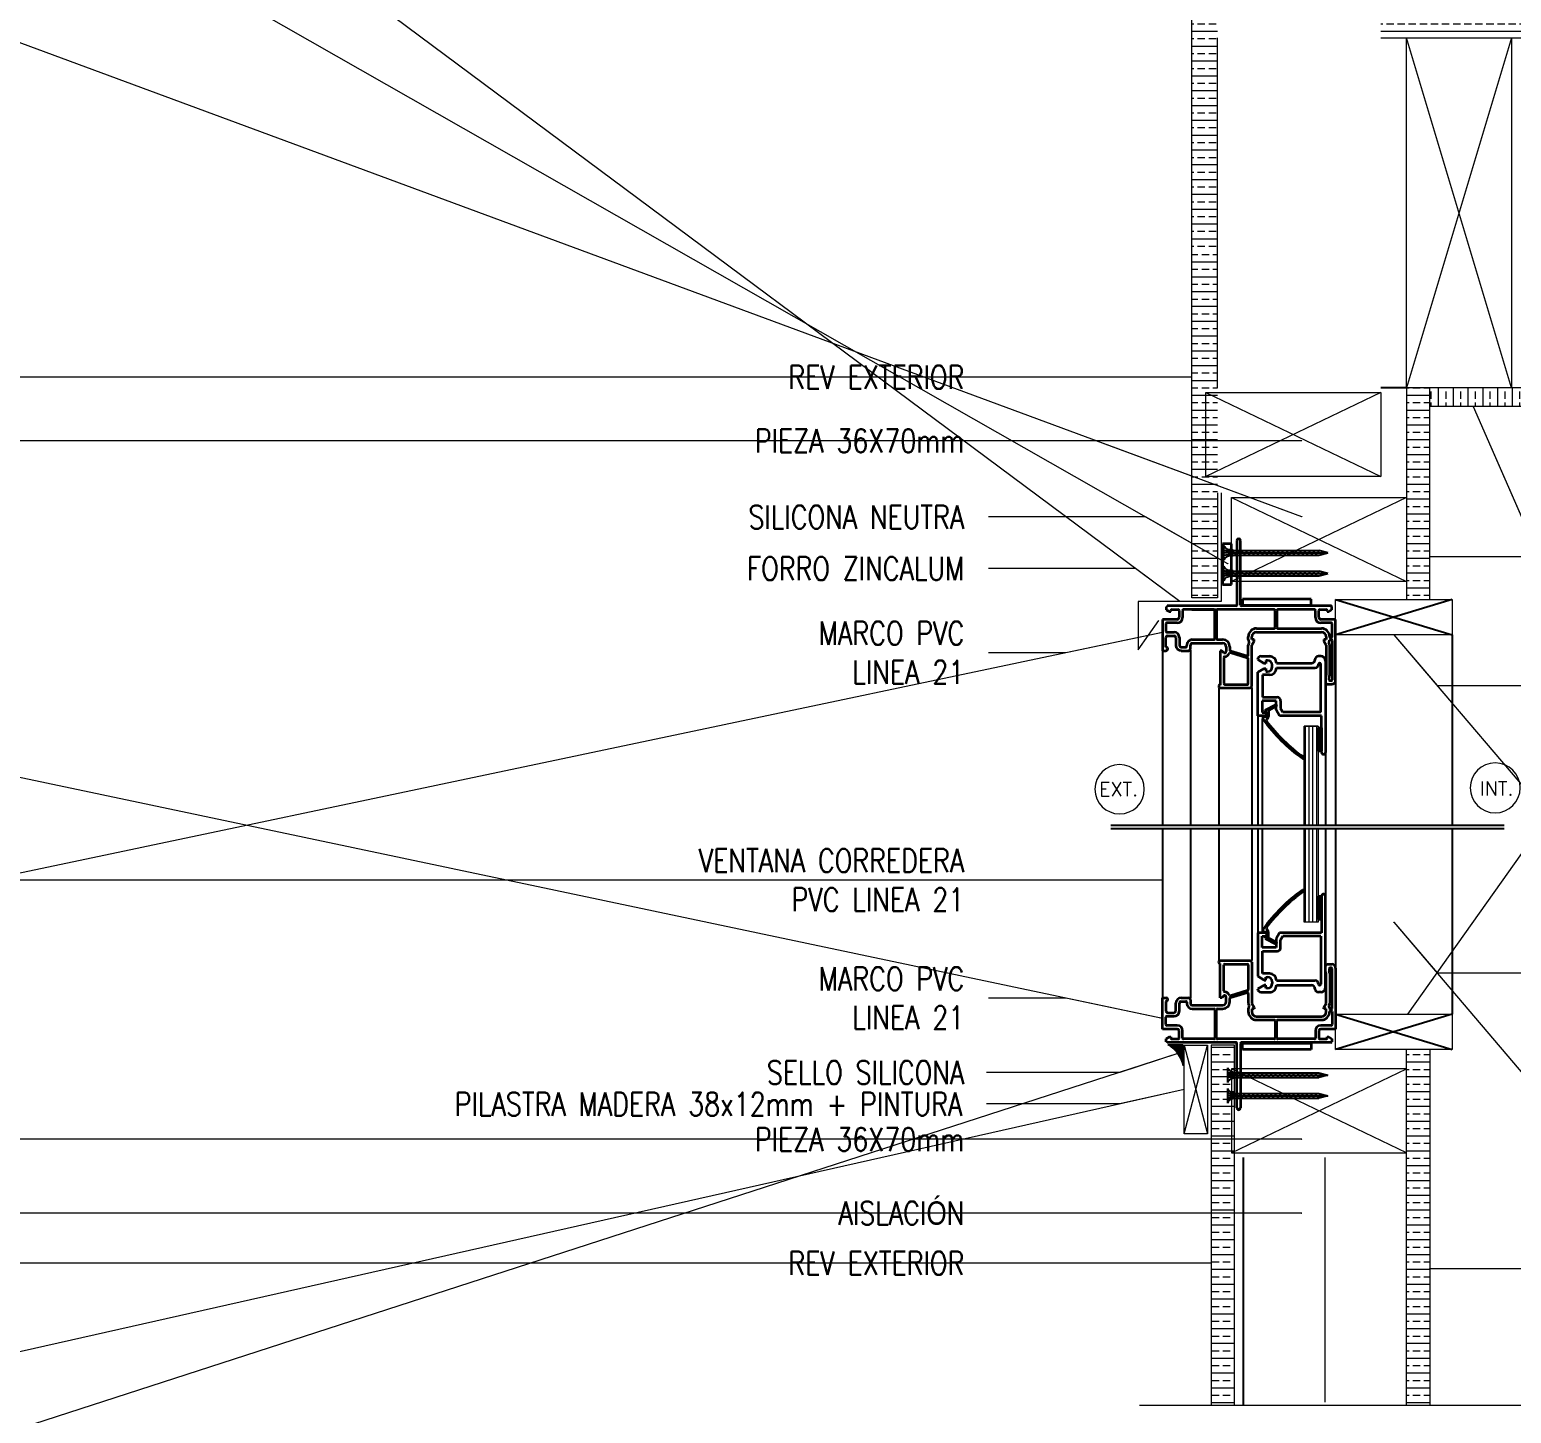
# Model space of a CAD drawing. Header units: metres. Extents: x -2 to 690, y -116 to 73.
# Drawn here: x 181.328 to 181.963, y 32.975 to 33.568 of the extents above; entities that cross this region are included whole.
import ezdxf

# ---------------------------------------------------------------- set-up
doc = ezdxf.new("R2010")
doc.units = ezdxf.units.M
doc.header["$LTSCALE"] = 5
doc.header["$MEASUREMENT"] = 0
doc.layers.get('0').update_dxf_attribs({"color": 30})
doc.layers.get('DEFPOINTS').update_dxf_attribs({"color": 210})
doc.layers.add('_AUX', color=210, linetype='Continuous', lineweight=18, plot=False)
for name, color, linetype, lineweight in [('A-ANNO-SYMB', 3, 'Continuous', 18), ('A-ANNO-TEXT', 3, 'Continuous', 18), ('A-DETL-PATT', 8, 'Continuous', 18), ('A-ELEV-MBE1', 7, 'Continuous', 35), ('A-ELEV-MBE2', 4, 'Continuous', 25), ('A-FURN', 8, 'Continuous', 18), ('A-WALL-PATT', 8, 'Continuous', 18), ('A-WALL-STUD', 3, 'Continuous', 18)]:
    doc.layers.add(name, color=color, linetype=linetype, lineweight=lineweight)
doc.styles.add('E-ROMANS', font='romans.shx', dxfattribs={"width": 0.8})
doc.dimstyles.new('E-0100_TICK_12', dxfattribs={"dimscale": 0.001, "dimtxt": 120, "dimasz": 120, "dimexe": 60, "dimexo": 40, "dimgap": 60, "dimtad": 0, "dimzin": 0, "dimdsep": 46, "dimtxsty": 'E-ROMANS', "dimblk": 'OBLIQUE', "dimcen": 60, "dimclrd": 256, "dimclre": 256, "dimclrt": 256, "dimadec": 0, "dimazin": 0, "dimtfac": 1, "dimtmove": 1, "dimatfit": 3, "dimldrblk": 'OPEN90', "dimfxl": 1, "dimtfill": 1, "dimtolj": 1, "dimtzin": 0, "dimlwd": -1, "dimarcsym": 0})
pattern_1 = [(0, (-389.07923, 9.630535), (0, 0.00635), []), (0, (-389.07923, 9.63371), (0, 0.00635), [0.003175, -0.0015875])]
pattern_2 = [(0, (31.142954, 3.480958), (0, 0.00635), []), (0, (31.142954, 3.484133), (0, 0.00635), [0.003175, -0.0015875])]

# ---------------------------------------------------------------- blocks, each defined once
blk = doc.blocks.new('_Oblique')
at = {"color": 0, "linetype": 'ByBlock', "lineweight": -2}
blk.add_line((-0.5, -0.5), (0.5, 0.5), dxfattribs=at)

msp = doc.modelspace()

# ---------------------------------------------------------------- hatches: boundary and pattern name
at = {"layer": 'A-DETL-PATT'}
h = msp.add_hatch(dxfattribs=at)
h.set_pattern_fill('BRASS', color=256, scale=0.001, style=0)
h.set_pattern_definition(pattern_2)
h.paths.add_polyline_path([(181.83701, 33.56448), (181.83701, 33.60948), (181.83701, 33.64626), (181.82601, 33.64626), (181.82601, 33.47442), (181.83701, 33.47442)])
h = msp.add_hatch(dxfattribs=at)
h.set_pattern_fill('BRASS', color=256, scale=0.001, style=0)
h.set_pattern_definition(pattern_2)
h.paths.add_polyline_path([(182.05407, 33.57948), (181.90701, 33.57948), (181.90701, 33.56448), (182.05407, 33.56448)])
h = msp.add_hatch(dxfattribs=at)
h.set_pattern_fill('BRASS', color=256, scale=0.001, style=0)
h.set_pattern_definition(pattern_1)
h.paths.add_polyline_path([(181.83701, 33.41448), (181.83701, 33.47442), (181.82601, 33.47442), (181.82601, 33.32448), (181.83701, 33.32448), (181.83701, 33.36948)])
h = msp.add_hatch(dxfattribs=at)
h.set_pattern_fill('BRASS', color=256, scale=0.001, style=0)
h.set_pattern_definition(pattern_1)
h.paths.add_polyline_path([(181.92801, 33.41448), (181.91801, 33.41448), (181.91801, 33.32368), (181.92801, 33.32368)])
h = msp.add_hatch(dxfattribs=at)
h.set_pattern_fill('BRASS', color=256, scale=0.001, angle=90, style=0)
h.set_pattern_definition([(90, (-389.07923, 9.630535), (-0.00635, 4e-19), []), (90, (-389.082405, 9.630535), (-0.00635, 4e-19), [0.003175, -0.0015875])])
h.paths.add_polyline_path([(182.05407, 33.41448), (181.99301, 33.41448), (181.99301, 33.41448), (181.94801, 33.41448), (181.94801, 33.41448), (181.92801, 33.41448), (181.92801, 33.40648), (182.05407, 33.40648)])
h = msp.add_hatch(dxfattribs=at)
h.set_pattern_fill('LINE', color=256, scale=0.0001, angle=45, style=0)
h.set_pattern_definition([(45, (31.14214395, 4.2319308), (-0.000224506403, 0.000224506403), [])])
edge = h.paths.add_edge_path()
edge.add_spline(control_points=[(181.82225, 33.12382), (181.82192, 33.12523), (181.82123, 33.1274), (181.81986, 33.12923), (181.81859, 33.13091), (181.81688, 33.13212), (181.81569, 33.13285)], knot_values=[0, 0, 0, 0, 1, 1, 1, 2, 2, 2, 2], weights=[1, 1, 1, 1, 1, 1, 1], degree=3, periodic=0)
edge.add_line((181.81569, 33.13285), (181.82225, 33.13285))
edge.add_line((181.82225, 33.13285), (181.82225, 33.12382))
h = msp.add_hatch(dxfattribs=at)
h.set_pattern_fill('BRASS', color=256, scale=0.001, style=0)
h.set_pattern_definition([(0, (-389.07496, 9.630535), (0, 0.00635), []), (0, (-389.07496, 9.63371), (0, 0.00635), [0.003175, -0.0015875])])
h.paths.add_polyline_path([(181.84428, 33.13269), (181.83428, 33.13269), (181.83428, 32.97836), (181.84428, 32.97836)])
h = msp.add_hatch(dxfattribs=at)
h.set_pattern_fill('BRASS', color=256, scale=0.001, style=0)
h.set_pattern_definition(pattern_1)
h.paths.add_polyline_path([(181.92801, 33.1309), (181.91801, 33.1309), (181.91801, 32.97836), (181.92801, 32.97836)])

# ---------------------------------------------------------------- linework, layer by layer
at = {"layer": '_AUX'}
msp.add_lwpolyline([(181.80353, 32.97836), (181.97473, 32.97836)], dxfattribs=at)
at = {"layer": 'A-ANNO-SYMB'}
for p, q in [((181.83701, 33.41448), (181.83701, 33.56448)), ((182.05407, 33.41448), (181.91801, 33.41448)), ((182.05407, 33.40648), (181.92801, 33.40648)), ((181.87414, 33.2694), (181.87414, 33.22689)), ((181.87414, 33.22689), (181.87414, 33.2694)), ((181.88016, 33.2694), (181.87414, 33.2694)), ((181.87414, 33.2694), (181.88016, 33.2694)), ((181.87476, 33.22689), (181.87476, 33.2694)), ((181.87635, 33.22689), (181.87635, 33.2694)), ((181.87778, 33.2694), (181.87912, 33.2694)), ((181.87794, 33.22689), (181.87794, 33.2694)), ((181.87953, 33.22689), (181.87953, 33.2694)), ((181.88016, 33.2694), (181.88016, 33.22689)), ((181.88016, 33.2694), (181.88016, 33.22689)), ((181.88016, 33.25871), (181.88016, 33.26874)), ((181.87414, 33.22536), (181.87414, 33.18538)), ((181.87414, 33.18538), (181.87414, 33.22536)), ((181.87476, 33.18538), (181.87476, 33.22536)), ((181.87635, 33.18538), (181.87635, 33.22536)), ((181.87794, 33.18538), (181.87794, 33.22536)), ((181.87953, 33.18538), (181.87953, 33.22536)), ((181.88016, 33.22536), (181.88016, 33.18538)), ((181.88016, 33.22536), (181.88016, 33.18538)), ((181.88016, 33.1865), (181.88016, 33.19653)), ((181.88016, 33.18538), (181.87414, 33.18538)), ((181.8801, 33.18538), (181.87681, 33.18538)), ((181.82225, 33.13285), (181.81569, 33.13285)), ((181.82225, 33.12382), (181.82225, 33.13285)), ((181.84428, 33.13269), (181.83428, 33.13269))]:
    msp.add_line(p, q, dxfattribs=at)
for points in [[(181.82601, 33.47442), (181.82601, 33.64626)], [(181.90701, 33.56448), (182.05407, 33.56448)], [(181.96302, 33.56448), (181.91801, 33.41448)], [(181.96302, 33.41448), (181.91801, 33.56448)], [(181.82601, 33.32448), (181.82601, 33.47442)], [(181.91801, 33.41448), (181.91801, 33.32368)], [(181.92801, 33.32368), (181.92801, 33.41448)], [(181.8386, 33.36948), (181.8386, 33.36948), (181.8386, 33.36948), (181.8386, 33.32289), (181.80298, 33.32289), (181.80298, 33.30213), (181.81189, 33.31476), (181.81189, 33.31476)], [(181.83701, 33.36948), (181.83701, 33.32448), (181.82601, 33.32448)], [(181.8327, 33.13269), (181.8327, 33.09469), (181.8227, 33.09469), (181.8227, 33.13269), (181.8327, 33.13269)], [(181.8227, 33.13269), (181.8327, 33.09469)], [(181.8227, 33.09469), (181.8327, 33.13269)], [(181.83428, 33.13269), (181.83428, 32.97836)], [(181.84428, 32.97836), (181.84428, 33.13269)], [(181.91801, 32.97836), (181.91801, 33.1309)], [(181.92801, 33.1309), (181.92801, 32.97836)]]:
    msp.add_lwpolyline(points, dxfattribs=at)
for points in [[(181.91801, 33.41448), (181.91801, 33.56448), (181.96302, 33.56448), (181.96302, 33.41448)], [(181.88767, 33.32368), (181.93767, 33.32368), (181.93767, 33.30863), (181.88767, 33.30863)], [(181.88767, 33.14595), (181.93767, 33.14595), (181.93767, 33.1309), (181.88767, 33.1309)]]:
    msp.add_lwpolyline(points, close=True, dxfattribs=at)
msp.add_open_spline([(181.82225, 33.12382), (181.82192, 33.12523), (181.82123, 33.1274), (181.81986, 33.12923), (181.81859, 33.13091), (181.81688, 33.13212), (181.81569, 33.13285)], degree=3, knots=[0, 0, 0, 0, 1, 1, 1, 2, 2, 2, 2], dxfattribs=at)
at = {"layer": 'A-ANNO-TEXT'}
for centre, radius, start, end in [((181.79503, 33.2424), 0.01058, 0, 180), ((181.9561, 33.24295), 0.01071, 0, 180), ((181.79503, 33.2424), 0.01058, 180, 0), ((181.9561, 33.24295), 0.01071, 180, 0)]:
    msp.add_arc(centre, radius, start, end, dxfattribs=at)
at = {"layer": 'A-ELEV-MBE1'}
for p, q in [((181.83916, 33.34764), (181.83916, 33.33009)), ((181.84294, 33.34764), (181.83916, 33.34764)), ((181.84294, 33.33009), (181.84294, 33.34764)), ((181.84534, 33.34898), (181.84534, 33.32135)), ((181.84687, 33.32135), (181.84687, 33.34898)), ((181.83916, 33.33009), (181.84294, 33.33009)), ((181.84772, 33.32387), (181.84772, 33.32125)), ((181.87712, 33.32387), (181.84772, 33.32387)), ((181.84772, 33.32125), (181.87712, 33.32125)), ((181.87712, 33.32125), (181.87712, 33.32387)), ((181.81336, 33.31521), (181.81336, 33.30178)), ((181.81976, 33.31521), (181.81336, 33.31521)), ((181.81502, 33.32058), (181.81502, 33.31931)), ((181.81502, 33.31931), (181.81635, 33.31854)), ((181.84495, 33.32097), (181.81541, 33.32097)), ((181.81635, 33.31854), (181.81699, 33.31854)), ((181.81699, 33.31854), (181.81699, 33.31905)), ((181.81738, 33.31943), (181.82014, 33.31943)), ((181.82052, 33.31905), (181.82052, 33.31598)), ((181.82206, 33.31905), (181.82206, 33.31598)), ((181.83549, 33.31943), (181.82244, 33.31943)), ((181.82601, 33.31948), (181.83701, 33.31948)), ((181.83587, 33.3069), (181.83587, 33.31905)), ((181.83664, 33.31905), (181.83664, 33.3069)), ((181.86132, 33.31943), (181.83702, 33.31943)), ((181.88562, 33.32097), (181.84725, 33.32097)), ((181.86171, 33.31168), (181.86171, 33.31905)), ((181.86247, 33.31905), (181.86247, 33.31168)), ((181.87859, 33.31943), (181.86286, 33.31943)), ((181.87897, 33.31598), (181.87897, 33.31905)), ((181.88051, 33.31598), (181.88051, 33.31905)), ((181.88089, 33.31943), (181.88365, 33.31943)), ((181.88767, 33.31521), (181.88127, 33.31521)), ((181.88404, 33.31905), (181.88404, 33.31854)), ((181.88404, 33.31854), (181.88468, 33.31854)), ((181.88468, 33.31854), (181.88601, 33.31931)), ((181.88601, 33.31931), (181.88601, 33.32058)), ((181.88767, 33.28904), (181.88767, 33.31521)), ((181.81489, 33.31329), (181.81489, 33.3101)), ((181.81976, 33.31368), (181.81528, 33.31368)), ((181.81528, 33.30971), (181.81835, 33.30971)), ((181.85378, 33.3113), (181.86132, 33.3113)), ((181.85378, 33.30976), (181.88153, 33.30976)), ((181.86286, 33.3113), (181.88153, 33.3113)), ((181.88575, 33.31368), (181.88127, 33.31368)), ((181.88614, 33.30772), (181.88614, 33.31329)), ((181.81489, 33.30332), (181.81489, 33.30741)), ((181.81566, 33.30818), (181.81835, 33.30818)), ((181.81912, 33.30741), (181.81912, 33.30409)), ((181.82065, 33.30741), (181.82065, 33.30409)), ((181.82142, 33.30332), (181.82346, 33.30332)), ((181.82385, 33.3037), (181.82385, 33.30421)), ((181.82538, 33.30255), (181.82538, 33.30421)), ((181.82615, 33.30652), (181.83549, 33.30652)), ((181.82615, 33.30498), (181.8392, 33.30498)), ((181.83702, 33.30652), (181.8392, 33.30652)), ((181.84073, 33.30345), (181.84073, 33.30153)), ((181.84227, 33.30345), (181.84227, 33.30206)), ((181.8502, 33.30657), (181.8502, 33.30772)), ((181.8502, 33.29987), (181.8502, 33.30415)), ((181.8504, 33.30492), (181.85055, 33.30519)), ((181.85173, 33.30657), (181.85173, 33.30772)), ((181.85275, 33.30657), (181.85173, 33.30657)), ((181.85173, 33.30415), (181.85275, 33.30593)), ((181.85173, 33.28656), (181.85173, 33.30415)), ((181.85275, 33.30593), (181.85275, 33.30657)), ((181.88255, 33.30657), (181.88255, 33.30593)), ((181.88358, 33.30657), (181.88255, 33.30657)), ((181.88255, 33.30593), (181.88358, 33.30415)), ((181.88358, 33.30772), (181.88358, 33.30657)), ((181.88358, 33.30415), (181.88358, 33.2912)), ((181.88491, 33.30492), (181.88475, 33.30519)), ((181.88511, 33.29122), (181.88511, 33.30415)), ((181.88546, 33.30657), (181.88575, 33.30657)), ((181.8855, 33.30733), (181.88575, 33.30733)), ((181.88614, 33.30618), (181.88614, 33.2893)), ((181.81336, 33.30178), (181.81489, 33.30178)), ((181.82142, 33.30178), (181.82462, 33.30178)), ((181.83817, 33.30178), (181.83817, 33.28707)), ((181.83881, 33.30178), (181.83817, 33.30178)), ((181.83972, 33.30087), (181.83881, 33.30178)), ((181.83971, 33.29884), (181.83971, 33.28771)), ((181.84254, 33.3017), (181.8497, 33.29951)), ((181.84992, 33.29864), (181.84256, 33.30088)), ((181.8502, 33.28771), (181.8502, 33.29827)), ((181.85703, 33.29634), (181.85423, 33.29796)), ((181.85575, 33.2994), (181.85996, 33.2994)), ((181.85626, 33.2994), (181.85925, 33.2994)), ((181.85767, 33.29634), (181.85703, 33.29634)), ((181.85767, 33.29762), (181.85767, 33.29634)), ((181.85847, 33.29762), (181.85767, 33.29762)), ((181.86226, 33.29639), (181.8773, 33.29639)), ((181.88128, 33.2994), (181.88031, 33.2994)), ((181.88031, 33.2959), (181.88031, 33.29589)), ((181.88128, 33.27542), (181.88128, 33.2959)), ((181.88332, 33.29736), (181.88332, 33.25819)), ((181.85423, 33.29256), (181.85703, 33.29418)), ((181.85423, 33.27392), (181.85423, 33.29256)), ((181.85925, 33.29137), (181.85626, 33.29137)), ((181.85626, 33.29137), (181.85626, 33.28182)), ((181.85703, 33.29418), (181.85767, 33.29418)), ((181.85767, 33.29418), (181.85767, 33.29295)), ((181.85772, 33.2929), (181.85847, 33.2929)), ((181.86047, 33.29491), (181.86047, 33.29561)), ((181.86226, 33.29438), (181.87881, 33.29438)), ((181.88332, 33.29084), (181.88332, 33.28815)), ((181.88486, 33.2893), (181.88486, 33.29026)), ((181.83753, 33.28669), (181.83753, 33.28618)), ((181.83817, 33.28707), (181.83792, 33.28707)), ((181.83792, 33.2858), (181.85096, 33.2858)), ((181.84009, 33.28733), (181.84981, 33.28733)), ((181.88409, 33.28738), (181.88601, 33.28738)), ((181.88575, 33.28892), (181.88524, 33.28892)), ((181.86216, 33.28029), (181.85614, 33.28029)), ((181.85614, 33.28029), (181.85614, 33.27534)), ((181.85626, 33.28182), (181.86254, 33.28182)), ((181.85751, 33.27635), (181.86185, 33.27861)), ((181.8622, 33.27793), (181.8588, 33.27616)), ((181.86216, 33.27646), (181.86216, 33.28029)), ((181.86407, 33.28029), (181.86407, 33.27698)), ((181.86407, 33.27698), (181.86497, 33.27542)), ((181.85748, 33.27392), (181.85423, 33.27392)), ((181.85614, 33.27534), (181.85748, 33.27534)), ((181.85673, 33.27351), (181.85807, 33.27352)), ((181.85753, 33.27589), (181.85751, 33.27635)), ((181.85804, 33.27543), (181.85753, 33.27589)), ((181.85805, 33.27352), (181.85804, 33.27543)), ((181.8588, 33.27616), (181.85881, 33.27352)), ((181.86363, 33.27392), (181.86216, 33.27646)), ((181.88166, 33.27392), (181.86363, 33.27392)), ((181.88128, 33.27542), (181.86497, 33.27542)), ((181.88166, 33.25819), (181.88166, 33.27392)), ((181.88016, 33.26874), (181.88166, 33.26874)), ((181.88016, 33.26798), (181.88065, 33.26798)), ((181.88016, 33.26698), (181.88065, 33.26698)), ((181.88016, 33.26599), (181.88065, 33.26599)), ((181.88016, 33.265), (181.88065, 33.265)), ((181.88016, 33.264), (181.88065, 33.264)), ((181.88065, 33.26798), (181.88093, 33.26847)), ((181.88093, 33.26748), (181.88065, 33.26798)), ((181.88065, 33.26698), (181.88093, 33.26748)), ((181.88093, 33.26649), (181.88065, 33.26698)), ((181.88065, 33.26599), (181.88093, 33.26649)), ((181.88093, 33.26549), (181.88065, 33.26599)), ((181.88065, 33.265), (181.88093, 33.26549)), ((181.88093, 33.2645), (181.88065, 33.265)), ((181.88065, 33.264), (181.88093, 33.2645)), ((181.88093, 33.26351), (181.88065, 33.264)), ((181.88093, 33.26847), (181.88078, 33.26875)), ((181.88093, 33.26847), (181.88151, 33.26847)), ((181.88093, 33.26748), (181.88151, 33.26748)), ((181.88093, 33.26649), (181.88151, 33.26649)), ((181.88093, 33.26549), (181.88151, 33.26549)), ((181.88093, 33.2645), (181.88151, 33.2645)), ((181.88151, 33.26847), (181.88166, 33.26874)), ((181.88166, 33.2682), (181.88151, 33.26847)), ((181.88151, 33.26748), (181.88166, 33.26775)), ((181.88166, 33.26721), (181.88151, 33.26748)), ((181.88151, 33.26649), (181.88166, 33.26676)), ((181.88166, 33.26622), (181.88151, 33.26649)), ((181.88151, 33.26549), (181.88166, 33.26577)), ((181.88166, 33.26522), (181.88151, 33.26549)), ((181.88151, 33.2645), (181.88166, 33.26477)), ((181.88166, 33.26423), (181.88151, 33.2645)), ((181.88166, 33.26874), (181.88166, 33.25871)), ((181.88016, 33.26301), (181.88065, 33.26301)), ((181.88016, 33.26202), (181.88065, 33.26202)), ((181.88016, 33.26103), (181.88065, 33.26103)), ((181.88016, 33.26003), (181.88065, 33.26003)), ((181.88016, 33.25904), (181.88065, 33.25904)), ((181.88166, 33.25871), (181.88016, 33.25871)), ((181.88065, 33.26301), (181.88093, 33.26351)), ((181.88093, 33.26251), (181.88065, 33.26301)), ((181.88065, 33.26202), (181.88093, 33.26251)), ((181.88093, 33.26152), (181.88065, 33.26202)), ((181.88065, 33.26103), (181.88093, 33.26152)), ((181.88093, 33.26053), (181.88065, 33.26103)), ((181.88065, 33.26003), (181.88093, 33.26053)), ((181.88093, 33.25954), (181.88065, 33.26003)), ((181.88065, 33.25904), (181.88093, 33.25954)), ((181.88083, 33.25872), (181.88065, 33.25904)), ((181.88093, 33.26351), (181.88151, 33.26351)), ((181.88093, 33.26251), (181.88151, 33.26251)), ((181.88093, 33.26152), (181.88151, 33.26152)), ((181.88093, 33.26053), (181.88151, 33.26053)), ((181.88093, 33.25954), (181.88151, 33.25954)), ((181.88151, 33.26351), (181.88166, 33.26378)), ((181.88166, 33.26324), (181.88151, 33.26351)), ((181.88151, 33.26251), (181.88166, 33.26279)), ((181.88166, 33.26224), (181.88151, 33.26251)), ((181.88151, 33.26152), (181.88166, 33.26179)), ((181.88166, 33.26125), (181.88151, 33.26152)), ((181.88151, 33.26053), (181.88166, 33.2608)), ((181.88166, 33.26026), (181.88151, 33.26053)), ((181.88151, 33.25954), (181.88166, 33.25981)), ((181.88166, 33.25926), (181.88151, 33.25954)), ((181.88161, 33.25872), (181.88166, 33.25881)), ((181.88016, 33.19653), (181.88166, 33.19653)), ((181.88016, 33.19577), (181.88065, 33.19577)), ((181.88016, 33.19477), (181.88065, 33.19477)), ((181.88065, 33.19577), (181.88093, 33.19626)), ((181.88093, 33.19527), (181.88065, 33.19577)), ((181.88065, 33.19477), (181.88093, 33.19527)), ((181.88093, 33.19428), (181.88065, 33.19477)), ((181.88065, 33.19378), (181.88093, 33.19428)), ((181.88093, 33.19626), (181.88078, 33.19654)), ((181.88093, 33.19626), (181.88151, 33.19626)), ((181.88093, 33.19527), (181.88151, 33.19527)), ((181.88093, 33.19428), (181.88151, 33.19428)), ((181.88151, 33.19626), (181.88166, 33.19653)), ((181.88166, 33.19599), (181.88151, 33.19626)), ((181.88151, 33.19527), (181.88166, 33.19554)), ((181.88166, 33.195), (181.88151, 33.19527)), ((181.88151, 33.19428), (181.88166, 33.19455)), ((181.88166, 33.194), (181.88151, 33.19428)), ((181.88166, 33.19659), (181.88166, 33.18086)), ((181.88166, 33.19653), (181.88166, 33.1865)), ((181.88332, 33.15742), (181.88332, 33.19659)), ((181.88016, 33.19378), (181.88065, 33.19378)), ((181.88016, 33.19279), (181.88065, 33.19279)), ((181.88016, 33.19179), (181.88065, 33.19179)), ((181.88016, 33.1908), (181.88065, 33.1908)), ((181.88016, 33.18981), (181.88065, 33.18981)), ((181.88016, 33.18881), (181.88065, 33.18881)), ((181.88016, 33.18782), (181.88065, 33.18782)), ((181.88093, 33.19328), (181.88065, 33.19378)), ((181.88065, 33.19279), (181.88093, 33.19328)), ((181.88093, 33.19229), (181.88065, 33.19279)), ((181.88065, 33.19179), (181.88093, 33.19229)), ((181.88093, 33.1913), (181.88065, 33.19179)), ((181.88065, 33.1908), (181.88093, 33.1913)), ((181.88093, 33.1903), (181.88065, 33.1908)), ((181.88065, 33.18981), (181.88093, 33.1903)), ((181.88093, 33.18931), (181.88065, 33.18981)), ((181.88065, 33.18881), (181.88093, 33.18931)), ((181.88093, 33.18832), (181.88065, 33.18881)), ((181.88065, 33.18782), (181.88093, 33.18832)), ((181.88093, 33.18732), (181.88065, 33.18782)), ((181.88093, 33.19328), (181.88151, 33.19328)), ((181.88093, 33.19229), (181.88151, 33.19229)), ((181.88093, 33.1913), (181.88151, 33.1913)), ((181.88093, 33.1903), (181.88151, 33.1903)), ((181.88093, 33.18931), (181.88151, 33.18931)), ((181.88093, 33.18832), (181.88151, 33.18832)), ((181.88151, 33.19328), (181.88166, 33.19355)), ((181.88166, 33.19301), (181.88151, 33.19328)), ((181.88151, 33.19229), (181.88166, 33.19256)), ((181.88166, 33.19202), (181.88151, 33.19229)), ((181.88151, 33.1913), (181.88166, 33.19157)), ((181.88166, 33.19103), (181.88151, 33.1913)), ((181.88151, 33.1903), (181.88166, 33.19057)), ((181.88166, 33.19003), (181.88151, 33.1903)), ((181.88151, 33.18931), (181.88166, 33.18958)), ((181.88166, 33.18904), (181.88151, 33.18931)), ((181.88151, 33.18832), (181.88166, 33.18859)), ((181.88166, 33.18805), (181.88151, 33.18832)), ((181.88016, 33.18683), (181.88065, 33.18683)), ((181.88166, 33.1865), (181.88016, 33.1865)), ((181.88065, 33.18683), (181.88093, 33.18732)), ((181.88083, 33.1865), (181.88065, 33.18683)), ((181.88093, 33.18732), (181.88151, 33.18732)), ((181.88151, 33.18732), (181.88166, 33.1876)), ((181.88166, 33.18705), (181.88151, 33.18732)), ((181.88161, 33.1865), (181.88166, 33.1866)), ((181.85748, 33.18086), (181.85423, 33.18086)), ((181.85423, 33.18086), (181.85423, 33.16222)), ((181.85614, 33.17943), (181.85748, 33.17943)), ((181.85614, 33.17449), (181.85614, 33.17943)), ((181.85673, 33.18126), (181.85807, 33.18126)), ((181.85753, 33.17889), (181.85751, 33.17842)), ((181.85751, 33.17842), (181.86185, 33.17617)), ((181.85804, 33.17934), (181.85753, 33.17889)), ((181.85805, 33.18126), (181.85804, 33.17934)), ((181.8588, 33.17861), (181.85881, 33.18125)), ((181.8622, 33.17684), (181.8588, 33.17861)), ((181.86363, 33.18086), (181.86216, 33.17831)), ((181.86216, 33.17831), (181.86216, 33.17449)), ((181.88166, 33.18086), (181.86363, 33.18086)), ((181.86407, 33.1778), (181.86497, 33.17936)), ((181.86407, 33.17449), (181.86407, 33.1778)), ((181.88128, 33.17936), (181.86497, 33.17936)), ((181.88128, 33.17936), (181.88128, 33.15887)), ((181.83753, 33.16809), (181.83753, 33.1686)), ((181.83792, 33.16898), (181.85096, 33.16898)), ((181.86216, 33.17449), (181.85614, 33.17449)), ((181.85626, 33.17296), (181.86254, 33.17296)), ((181.85626, 33.1634), (181.85626, 33.17296)), ((181.83817, 33.1677), (181.83792, 33.1677)), ((181.83817, 33.15299), (181.83817, 33.1677)), ((181.83971, 33.15593), (181.83971, 33.16706)), ((181.84009, 33.16745), (181.84981, 33.16745)), ((181.8502, 33.16706), (181.8502, 33.15651)), ((181.85173, 33.16821), (181.85173, 33.15062)), ((181.85925, 33.1634), (181.85626, 33.1634)), ((181.88332, 33.16394), (181.88332, 33.16663)), ((181.88358, 33.15062), (181.88358, 33.16358)), ((181.88409, 33.16739), (181.88601, 33.16739)), ((181.88486, 33.16548), (181.88486, 33.16451)), ((181.88511, 33.16356), (181.88511, 33.15062)), ((181.88575, 33.16586), (181.88524, 33.16586)), ((181.88614, 33.14859), (181.88614, 33.16548)), ((181.88767, 33.16573), (181.88767, 33.13956)), ((181.84992, 33.15614), (181.84256, 33.15389)), ((181.85423, 33.16222), (181.85703, 33.1606)), ((181.85703, 33.15843), (181.85423, 33.15682)), ((181.85703, 33.1606), (181.85767, 33.1606)), ((181.85767, 33.15843), (181.85703, 33.15843)), ((181.85767, 33.1606), (181.85767, 33.16182)), ((181.85767, 33.15716), (181.85767, 33.15843)), ((181.85847, 33.15716), (181.85767, 33.15716)), ((181.85772, 33.16187), (181.85847, 33.16187)), ((181.86047, 33.15987), (181.86047, 33.15917)), ((181.86226, 33.16039), (181.87881, 33.16039)), ((181.86226, 33.15839), (181.8773, 33.15839)), ((181.88031, 33.15887), (181.88031, 33.15889)), ((181.81336, 33.15299), (181.81489, 33.15299)), ((181.81336, 33.13956), (181.81336, 33.15299)), ((181.81489, 33.15146), (181.81489, 33.14737)), ((181.81912, 33.14737), (181.81912, 33.15069)), ((181.82065, 33.14737), (181.82065, 33.15069)), ((181.82142, 33.15299), (181.82462, 33.15299)), ((181.82142, 33.15146), (181.82346, 33.15146)), ((181.82385, 33.15107), (181.82385, 33.15056)), ((181.82538, 33.15223), (181.82538, 33.15056)), ((181.82615, 33.1498), (181.8392, 33.1498)), ((181.83881, 33.15299), (181.83817, 33.15299)), ((181.83972, 33.1539), (181.83881, 33.15299)), ((181.84073, 33.15133), (181.84073, 33.15325)), ((181.84227, 33.15133), (181.84227, 33.15271)), ((181.84254, 33.15308), (181.8497, 33.15527)), ((181.8502, 33.1549), (181.8502, 33.15062)), ((181.8504, 33.14985), (181.85055, 33.14959)), ((181.85173, 33.15062), (181.85275, 33.14885)), ((181.85575, 33.15538), (181.85996, 33.15538)), ((181.85626, 33.15538), (181.85925, 33.15538)), ((181.88128, 33.15538), (181.88031, 33.15538)), ((181.88255, 33.14885), (181.88358, 33.15062)), ((181.88491, 33.14985), (181.88475, 33.14959)), ((181.81489, 33.14148), (181.81489, 33.14468)), ((181.81528, 33.14506), (181.81835, 33.14506)), ((181.81566, 33.1466), (181.81835, 33.1466)), ((181.82615, 33.14826), (181.83549, 33.14826)), ((181.83587, 33.14788), (181.83587, 33.13573)), ((181.83664, 33.13573), (181.83664, 33.14788)), ((181.83702, 33.14826), (181.8392, 33.14826)), ((181.8502, 33.14821), (181.8502, 33.14706)), ((181.85173, 33.14821), (181.85173, 33.14706)), ((181.85275, 33.14821), (181.85173, 33.14821)), ((181.85275, 33.14885), (181.85275, 33.14821)), ((181.85378, 33.14501), (181.88153, 33.14501)), ((181.85378, 33.14348), (181.86132, 33.14348)), ((181.86286, 33.14348), (181.88153, 33.14348)), ((181.88255, 33.14821), (181.88255, 33.14885)), ((181.88358, 33.14821), (181.88255, 33.14821)), ((181.88358, 33.14706), (181.88358, 33.14821)), ((181.88546, 33.14821), (181.88575, 33.14821)), ((181.8855, 33.14744), (181.88575, 33.14744)), ((181.88614, 33.14706), (181.88614, 33.14148)), ((181.81976, 33.13956), (181.81336, 33.13956)), ((181.81976, 33.1411), (181.81528, 33.1411)), ((181.82052, 33.13573), (181.82052, 33.1388)), ((181.82206, 33.13573), (181.82206, 33.1388)), ((181.86171, 33.14309), (181.86171, 33.13573)), ((181.86247, 33.13573), (181.86247, 33.14309)), ((181.87897, 33.1388), (181.87897, 33.13573)), ((181.88051, 33.1388), (181.88051, 33.13573)), ((181.88575, 33.1411), (181.88127, 33.1411)), ((181.88767, 33.13956), (181.88127, 33.13956)), ((181.81502, 33.13547), (181.81635, 33.13624)), ((181.81502, 33.13419), (181.81502, 33.13547)), ((181.84495, 33.13381), (181.81541, 33.13381)), ((181.81635, 33.13624), (181.81699, 33.13624)), ((181.81699, 33.13624), (181.81699, 33.13573)), ((181.81738, 33.13534), (181.82014, 33.13534)), ((181.83549, 33.13534), (181.82244, 33.13534)), ((181.86132, 33.13534), (181.83702, 33.13534)), ((181.84534, 33.1058), (181.84534, 33.13342)), ((181.84687, 33.13342), (181.84687, 33.1058)), ((181.88562, 33.13381), (181.84725, 33.13381)), ((181.84772, 33.1309), (181.84772, 33.13352)), ((181.84772, 33.13352), (181.87712, 33.13352)), ((181.87712, 33.1309), (181.84772, 33.1309)), ((181.87859, 33.13534), (181.86286, 33.13534)), ((181.87712, 33.13352), (181.87712, 33.1309)), ((181.88089, 33.13534), (181.88365, 33.13534)), ((181.88404, 33.13624), (181.88468, 33.13624)), ((181.88404, 33.13573), (181.88404, 33.13624)), ((181.88468, 33.13624), (181.88601, 33.13547)), ((181.88601, 33.13547), (181.88601, 33.13419))]:
    msp.add_line(p, q, dxfattribs=at)
for centre, radius, start, end in [((181.8461, 33.34898), 0.000767, 0, 180), ((181.84495, 33.32135), 0.000384, 270, 0), ((181.84725, 33.32135), 0.000384, 180, 270), ((181.81738, 33.31905), 0.000384, 90, 180), ((181.81976, 33.31598), 0.0023, 270, 360), ((181.81976, 33.31598), 0.000767, 270, 0), ((181.82014, 33.31905), 0.000384, 0, 90), ((181.82244, 33.31905), 0.000384, 90, 180), ((181.83549, 33.31905), 0.000384, 0, 90), ((181.83702, 33.31905), 0.000384, 90, 180), ((181.86132, 33.31905), 0.000384, 0, 90), ((181.86286, 33.31905), 0.000384, 90, 180), ((181.87859, 33.31905), 0.000384, 0, 90), ((181.88127, 33.31598), 0.0023, 180, 270), ((181.88089, 33.31905), 0.000384, 90, 180), ((181.88127, 33.31598), 0.000767, 180, 270), ((181.88365, 33.31905), 0.000384, 0, 90), ((181.88562, 33.32058), 0.000384, 0, 90), ((181.81528, 33.31329), 0.000384, 90, 180), ((181.81528, 33.3101), 0.000384, 180, 270), ((181.81835, 33.30741), 0.0023, 0, 90), ((181.85378, 33.30772), 0.00358, 90, 180), ((181.85378, 33.30772), 0.00205, 90, 180), ((181.86132, 33.31168), 0.000384, 270, 0), ((181.86286, 33.31168), 0.000384, 180, 270), ((181.88153, 33.30772), 0.00358, 0, 90), ((181.88153, 33.30772), 0.00205, 0, 90), ((181.88575, 33.31329), 0.000384, 0, 90), ((181.81566, 33.30741), 0.000767, 90, 180), ((181.81489, 33.30255), 0.000767, 270, 90), ((181.81835, 33.30741), 0.000767, 0, 90), ((181.82142, 33.30409), 0.0023, 180, 270), ((181.82142, 33.30409), 0.000767, 180, 270), ((181.82346, 33.3037), 0.000384, 270, 360), ((181.82615, 33.30421), 0.0023, 90, 180), ((181.82462, 33.30255), 0.000767, 270, 0), ((181.82615, 33.30421), 0.000767, 90, 180), ((181.83549, 33.3069), 0.000384, 270, 360), ((181.83702, 33.3069), 0.000384, 180, 270), ((181.8392, 33.30345), 0.00307, 360, 90), ((181.8392, 33.30345), 0.00153, 0, 90), ((181.84265, 33.30206), 0.000384, 180, 253), ((181.85173, 33.30657), 0.00153, 180, 218.19474), ((181.85173, 33.30415), 0.00153, 150, 180), ((181.85022, 33.30538), 0.000384, 330, 38.19474), ((181.88508, 33.30538), 0.000384, 141.80526, 210), ((181.88358, 33.30657), 0.00153, 321.80526, 348.46304), ((181.88358, 33.30415), 0.00153, 0, 30), ((181.88546, 33.30618), 0.000384, 90, 168.46304), ((181.8855, 33.30772), 0.000384, 180, 270), ((181.88575, 33.30772), 0.000384, 270, 0), ((181.88575, 33.30618), 0.000384, 0, 90), ((181.84009, 33.29884), 0.000384, 92.7294, 180), ((181.83999, 33.30114), 0.000384, 225, 268.08022), ((181.83996, 33.30153), 0.000767, 271.35746, 360), ((181.83996, 33.30153), 0.0023, 272.7294, 337.92601), ((181.84245, 33.30052), 0.000384, 73, 157.926), ((181.84981, 33.29987), 0.000384, 253, 0), ((181.84981, 33.29827), 0.000384, 0, 73), ((181.85575, 33.29787), 0.00153, 90, 176.70255), ((181.85847, 33.29561), 0.00201, 0, 90), ((181.85925, 33.29639), 0.00301, 0, 90), ((181.8773, 33.29789), 0.0015, 270, 360), ((181.8773, 33.29789), 0.0015, 270, 360), ((181.88031, 33.29789), 0.0015, 90, 180), ((181.87881, 33.29589), 0.0015, 270, 360), ((181.87881, 33.29589), 0.0015, 270, 360), ((181.8808, 33.2959), 0.000486, 0, 180), ((181.88128, 33.29736), 0.00204, 0, 90), ((181.85847, 33.29491), 0.00201, 270, 0), ((181.85925, 33.29438), 0.00301, 270, 0), ((181.8837, 33.29084), 0.000384, 109.47122, 180), ((181.88524, 33.29026), 0.000384, 150.07357, 180), ((181.88358, 33.29122), 0.00153, 330.07356, 360), ((181.83792, 33.28669), 0.000384, 90, 180), ((181.83792, 33.28618), 0.000384, 180, 270), ((181.84009, 33.28771), 0.000384, 180, 270), ((181.84981, 33.28771), 0.000384, 270, 360), ((181.85096, 33.28656), 0.000767, 270, 0), ((181.88409, 33.28815), 0.000767, 180, 270), ((181.88524, 33.2893), 0.000384, 180, 270), ((181.88575, 33.2893), 0.000384, 270, 360), ((181.88601, 33.28904), 0.00166, 270, 360), ((181.86202, 33.27827), 0.000382, 297.50772, 117.50772), ((181.86254, 33.28029), 0.00153, 360, 90), ((181.85711, 33.27288), 0.00074, 120.52511, 223.46869), ((181.91533, 33.31489), 0.07254, 215.88931, 234.75338), ((181.85748, 33.27463), 0.000713, 270, 90), ((181.85944, 33.27173), 0.0015, 127.69828, 180.8493), ((181.91535, 33.3149), 0.07186, 216.95747, 234.73148), ((181.85805, 33.27352), 0.000765, 307.69828, 0.29786), ((181.88249, 33.25819), 0.000828, 180, 0), ((181.87366, 33.25595), 0.000351, 231.36871, 54.97488), ((181.91533, 33.13989), 0.07254, 125.24662, 144.11069), ((181.91535, 33.13987), 0.07186, 125.26852, 143.04253), ((181.87366, 33.19883), 0.000351, 305.02512, 128.63129), ((181.88249, 33.19659), 0.000828, 0, 180), ((181.85711, 33.1819), 0.00074, 136.53131, 239.47489), ((181.85944, 33.18305), 0.0015, 179.15071, 232.30172), ((181.85805, 33.18126), 0.000765, 359.70214, 52.30172), ((181.85748, 33.18015), 0.000713, 270, 90), ((181.86202, 33.1765), 0.000382, 242.49228, 62.49228), ((181.83792, 33.1686), 0.000384, 90, 180), ((181.85096, 33.16821), 0.000767, 0, 90), ((181.86254, 33.17449), 0.00153, 270, 360), ((181.83792, 33.16809), 0.000384, 180, 270), ((181.84009, 33.16706), 0.000384, 90, 180), ((181.84981, 33.16706), 0.000384, 360, 90), ((181.85925, 33.16039), 0.00301, 0, 90), ((181.88409, 33.16663), 0.000767, 90, 180), ((181.8837, 33.16394), 0.000384, 180, 250.52878), ((181.88524, 33.16548), 0.000384, 90, 180), ((181.88524, 33.16451), 0.000384, 180, 209.92643), ((181.88358, 33.16356), 0.00153, 0, 29.92644), ((181.88575, 33.16548), 0.000384, 360, 90), ((181.88601, 33.16573), 0.00166, 360, 90), ((181.84009, 33.15593), 0.000384, 180, 267.2706), ((181.84981, 33.15651), 0.000384, 287, 360), ((181.85575, 33.15691), 0.00153, 183.29745, 270), ((181.85847, 33.15987), 0.00201, 0, 90), ((181.85847, 33.15917), 0.00201, 270, 0), ((181.85925, 33.15839), 0.00301, 270, 0), ((181.8773, 33.15688), 0.0015, 0, 90), ((181.8773, 33.15688), 0.0015, 0, 90), ((181.87881, 33.15889), 0.0015, 0, 90), ((181.87881, 33.15889), 0.0015, 0, 90), ((181.88031, 33.15688), 0.0015, 180, 270), ((181.8808, 33.15887), 0.000486, 180, 0), ((181.88128, 33.15742), 0.00204, 270, 0), ((181.81489, 33.15223), 0.000767, 270, 90), ((181.82142, 33.15069), 0.0023, 90, 180), ((181.82142, 33.15069), 0.000767, 90, 180), ((181.82346, 33.15107), 0.000384, 360, 90), ((181.82615, 33.15056), 0.0023, 180, 270), ((181.82462, 33.15223), 0.000767, 0, 90), ((181.82615, 33.15056), 0.000767, 180, 270), ((181.8392, 33.15133), 0.00153, 270, 0), ((181.8392, 33.15133), 0.00307, 270, 360), ((181.83999, 33.15363), 0.000384, 91.91978, 135), ((181.83996, 33.15325), 0.000767, 0, 88.64254), ((181.83996, 33.15325), 0.0023, 22.074, 87.2706), ((181.84245, 33.15426), 0.000384, 202.074, 287), ((181.84265, 33.15271), 0.000384, 107, 180), ((181.84981, 33.1549), 0.000384, 0, 107), ((181.85173, 33.15062), 0.00153, 180, 210), ((181.85022, 33.1494), 0.000384, 321.80526, 30), ((181.88508, 33.1494), 0.000384, 150, 218.19474), ((181.88358, 33.15062), 0.00153, 330, 360), ((181.81566, 33.14737), 0.000767, 180, 270), ((181.81528, 33.14468), 0.000384, 90, 180), ((181.81835, 33.14737), 0.000767, 270, 0), ((181.81835, 33.14737), 0.0023, 270, 0), ((181.83549, 33.14788), 0.000384, 360, 90), ((181.83702, 33.14788), 0.000384, 90, 180), ((181.85173, 33.14821), 0.00153, 141.80526, 180), ((181.85378, 33.14706), 0.00358, 180, 270), ((181.85378, 33.14706), 0.00205, 180, 270), ((181.86132, 33.14309), 0.000384, 0, 90), ((181.86286, 33.14309), 0.000384, 90, 180), ((181.88153, 33.14706), 0.00358, 270, 0), ((181.88153, 33.14706), 0.00205, 270, 0), ((181.88358, 33.14821), 0.00153, 11.53696, 38.19474), ((181.88546, 33.14859), 0.000384, 191.53696, 270), ((181.8855, 33.14706), 0.000384, 90, 180), ((181.88575, 33.14859), 0.000384, 270, 0), ((181.88575, 33.14706), 0.000384, 0, 90), ((181.81528, 33.14148), 0.000384, 180, 270), ((181.81976, 33.1388), 0.0023, 0, 90), ((181.81976, 33.1388), 0.000767, 0, 90), ((181.88127, 33.1388), 0.0023, 90, 180), ((181.88127, 33.1388), 0.000767, 90, 180), ((181.88575, 33.14148), 0.000384, 270, 0), ((181.81738, 33.13573), 0.000384, 180, 270), ((181.82014, 33.13573), 0.000384, 270, 0), ((181.82244, 33.13573), 0.000384, 180, 270), ((181.83549, 33.13573), 0.000384, 270, 0), ((181.83702, 33.13573), 0.000384, 180, 270), ((181.84495, 33.13342), 0.000384, 0, 90), ((181.84725, 33.13342), 0.000384, 90, 180), ((181.86132, 33.13573), 0.000384, 270, 0), ((181.86286, 33.13573), 0.000384, 180, 270), ((181.87859, 33.13573), 0.000384, 270, 0), ((181.88089, 33.13573), 0.000384, 180, 270), ((181.88365, 33.13573), 0.000384, 270, 0), ((181.88562, 33.13419), 0.000384, 270, 0), ((181.8461, 33.1058), 0.000767, 180, 0)]:
    msp.add_arc(centre, radius, start, end, dxfattribs=at)
at = {"layer": 'A-ELEV-MBE2'}
for p, q in [((181.91801, 33.41448), (181.90701, 33.41448)), ((181.83969, 33.34059), (181.83969, 33.34688)), ((181.84346, 33.34374), (181.83969, 33.34374)), ((181.84245, 33.34374), (181.88048, 33.34374)), ((181.84346, 33.3422), (181.84346, 33.34527)), ((181.84346, 33.34474), (181.88048, 33.34474)), ((181.84346, 33.34444), (181.84517, 33.34273)), ((181.84346, 33.34273), (181.88048, 33.34273)), ((181.84508, 33.34474), (181.84709, 33.34273)), ((181.84701, 33.34474), (181.84901, 33.34273)), ((181.84893, 33.34474), (181.85094, 33.34273)), ((181.85085, 33.34474), (181.85286, 33.34273)), ((181.85278, 33.34474), (181.85478, 33.34273)), ((181.8547, 33.34474), (181.85671, 33.34273)), ((181.85662, 33.34474), (181.85863, 33.34273)), ((181.85855, 33.34474), (181.86056, 33.34273)), ((181.86047, 33.34474), (181.86248, 33.34273)), ((181.8624, 33.34474), (181.8644, 33.34273)), ((181.86432, 33.34474), (181.86633, 33.34273)), ((181.86624, 33.34474), (181.86825, 33.34273)), ((181.86817, 33.34474), (181.87017, 33.34273)), ((181.87009, 33.34474), (181.8721, 33.34273)), ((181.87201, 33.34474), (181.87402, 33.34273)), ((181.87394, 33.34474), (181.87594, 33.34273)), ((181.87586, 33.34474), (181.87787, 33.34273)), ((181.87778, 33.34474), (181.87979, 33.34273)), ((181.87971, 33.34474), (181.88146, 33.34299)), ((181.88426, 33.34374), (181.88048, 33.34474)), ((181.88048, 33.34273), (181.88426, 33.34374)), ((181.88048, 33.34374), (181.88426, 33.34374)), ((181.88205, 33.34432), (181.88298, 33.3434)), ((181.83969, 33.33178), (181.83969, 33.33807)), ((181.84346, 33.33493), (181.83969, 33.33493)), ((181.84245, 33.33493), (181.88048, 33.33493)), ((181.84346, 33.33339), (181.84346, 33.33646)), ((181.84346, 33.33593), (181.88048, 33.33593)), ((181.84346, 33.33563), (181.84517, 33.33392)), ((181.84346, 33.33392), (181.88048, 33.33392)), ((181.84508, 33.33593), (181.84709, 33.33392)), ((181.84701, 33.33593), (181.84901, 33.33392)), ((181.84893, 33.33593), (181.85094, 33.33392)), ((181.85085, 33.33593), (181.85286, 33.33392)), ((181.85278, 33.33593), (181.85478, 33.33392)), ((181.8547, 33.33593), (181.85671, 33.33392)), ((181.85662, 33.33593), (181.85863, 33.33392)), ((181.85855, 33.33593), (181.86056, 33.33392)), ((181.86047, 33.33593), (181.86248, 33.33392)), ((181.8624, 33.33593), (181.8644, 33.33392)), ((181.86432, 33.33593), (181.86633, 33.33392)), ((181.86624, 33.33593), (181.86825, 33.33392)), ((181.86817, 33.33593), (181.87017, 33.33392)), ((181.87009, 33.33593), (181.8721, 33.33392)), ((181.87201, 33.33593), (181.87402, 33.33392)), ((181.87394, 33.33593), (181.87594, 33.33392)), ((181.87586, 33.33593), (181.87787, 33.33392)), ((181.87778, 33.33593), (181.87979, 33.33392)), ((181.87971, 33.33593), (181.88146, 33.33418)), ((181.88426, 33.33493), (181.88048, 33.33593)), ((181.88048, 33.33392), (181.88426, 33.33493)), ((181.88048, 33.33493), (181.88426, 33.33493)), ((181.88205, 33.33551), (181.88298, 33.33459)), ((181.93767, 33.30863), (181.93767, 33.22689)), ((181.81336, 33.30211), (181.81336, 33.22689)), ((181.82538, 33.30211), (181.82538, 33.22689)), ((181.83753, 33.2858), (181.83753, 33.22689)), ((181.85173, 33.2858), (181.85173, 33.22689)), ((181.88767, 33.28904), (181.88767, 33.22689)), ((181.85423, 33.27392), (181.85423, 33.22689)), ((181.85613, 33.27261), (181.85613, 33.22689)), ((181.88332, 33.25819), (181.88332, 33.22689)), ((181.81336, 33.22536), (181.81336, 33.15302)), ((181.82538, 33.22536), (181.82538, 33.15302)), ((181.83753, 33.22536), (181.83753, 33.16898)), ((181.85173, 33.22536), (181.85173, 33.16898)), ((181.85423, 33.22536), (181.85423, 33.18062)), ((181.85613, 33.22536), (181.85613, 33.18086)), ((181.88332, 33.22536), (181.88332, 33.19658)), ((181.88767, 33.22536), (181.88767, 33.16634)), ((181.93767, 33.22536), (181.93767, 33.14595)), ((181.84122, 33.12299), (181.84122, 33.11671)), ((181.84346, 33.11985), (181.84122, 33.11985)), ((181.84245, 33.11985), (181.88048, 33.11985)), ((181.84346, 33.12138), (181.84346, 33.11832)), ((181.84346, 33.12085), (181.88048, 33.12085)), ((181.84346, 33.11914), (181.84517, 33.12085)), ((181.84346, 33.11885), (181.88048, 33.11885)), ((181.84508, 33.11885), (181.84709, 33.12085)), ((181.84701, 33.11885), (181.84901, 33.12085)), ((181.84893, 33.11885), (181.85094, 33.12085)), ((181.85085, 33.11885), (181.85286, 33.12085)), ((181.85278, 33.11885), (181.85478, 33.12085)), ((181.8547, 33.11885), (181.85671, 33.12085)), ((181.85662, 33.11885), (181.85863, 33.12085)), ((181.85855, 33.11885), (181.86056, 33.12085)), ((181.86047, 33.11885), (181.86248, 33.12085)), ((181.8624, 33.11885), (181.8644, 33.12085)), ((181.86432, 33.11885), (181.86633, 33.12085)), ((181.86624, 33.11885), (181.86825, 33.12085)), ((181.86817, 33.11885), (181.87017, 33.12085)), ((181.87009, 33.11885), (181.8721, 33.12085)), ((181.87201, 33.11885), (181.87402, 33.12085)), ((181.87394, 33.11885), (181.87594, 33.12085)), ((181.87586, 33.11885), (181.87787, 33.12085)), ((181.87778, 33.11885), (181.87979, 33.12085)), ((181.87971, 33.11885), (181.88146, 33.12059)), ((181.88048, 33.12085), (181.88426, 33.11985)), ((181.88426, 33.11985), (181.88048, 33.11885)), ((181.88048, 33.11985), (181.88426, 33.11985)), ((181.88205, 33.11927), (181.88298, 33.12019)), ((181.84122, 33.11418), (181.84122, 33.1079)), ((181.84346, 33.11257), (181.84346, 33.10951)), ((181.84346, 33.11204), (181.88048, 33.11204)), ((181.84346, 33.11033), (181.84517, 33.11204)), ((181.84508, 33.11004), (181.84709, 33.11204)), ((181.84701, 33.11004), (181.84901, 33.11204)), ((181.84893, 33.11004), (181.85094, 33.11204)), ((181.85085, 33.11004), (181.85286, 33.11204)), ((181.85278, 33.11004), (181.85478, 33.11204)), ((181.8547, 33.11004), (181.85671, 33.11204)), ((181.85662, 33.11004), (181.85863, 33.11204)), ((181.85855, 33.11004), (181.86056, 33.11204)), ((181.86047, 33.11004), (181.86248, 33.11204)), ((181.8624, 33.11004), (181.8644, 33.11204)), ((181.86432, 33.11004), (181.86633, 33.11204)), ((181.86624, 33.11004), (181.86825, 33.11204)), ((181.86817, 33.11004), (181.87017, 33.11204)), ((181.87009, 33.11004), (181.8721, 33.11204)), ((181.87201, 33.11004), (181.87402, 33.11204)), ((181.87394, 33.11004), (181.87594, 33.11204)), ((181.87586, 33.11004), (181.87787, 33.11204)), ((181.87778, 33.11004), (181.87979, 33.11204)), ((181.87971, 33.11004), (181.88146, 33.11178)), ((181.88048, 33.11204), (181.88426, 33.11104)), ((181.84346, 33.11104), (181.84122, 33.11104)), ((181.84346, 33.11104), (181.88048, 33.11104)), ((181.84346, 33.11004), (181.88048, 33.11004)), ((181.88426, 33.11104), (181.88048, 33.11004)), ((181.88048, 33.11104), (181.88426, 33.11104)), ((181.88205, 33.11045), (181.88298, 33.11138)), ((181.84801, 33.0845), (181.84801, 32.97836))]:
    msp.add_line(p, q, dxfattribs=at)
for points in [[(181.88767, 33.32368), (181.93767, 33.30863)], [(181.93767, 33.32368), (181.88767, 33.30863)], [(181.88767, 33.14595), (181.93767, 33.1309)], [(181.93767, 33.14595), (181.88767, 33.1309)]]:
    msp.add_lwpolyline(points, dxfattribs=at)
for centre, radius, start, end in [((181.84241, 33.34803), 0.00295, 202.91788, 290.80787), ((181.84409, 33.36203), 0.01766, 255.59981, 267.95793), ((181.84409, 33.32544), 0.01766, 92.04207, 104.40019), ((181.84241, 33.33945), 0.00295, 69.19213, 157.08212), ((181.84241, 33.33921), 0.00295, 202.91788, 290.80787), ((181.84409, 33.35322), 0.01766, 255.59981, 267.95793), ((181.84409, 33.31663), 0.01766, 92.04207, 104.40019), ((181.84241, 33.33064), 0.00295, 69.19213, 157.08213), ((181.84394, 33.12414), 0.00295, 202.91788, 260.64004), ((181.84561, 33.13814), 0.01766, 255.59981, 262.98757), ((181.84561, 33.10155), 0.01766, 97.01243, 104.40019), ((181.84394, 33.11556), 0.00295, 99.35996, 157.08213), ((181.84394, 33.11533), 0.00295, 202.91788, 260.64004), ((181.84561, 33.12933), 0.01766, 255.59981, 262.98758), ((181.84561, 33.09274), 0.01766, 97.01243, 104.40019), ((181.84394, 33.10675), 0.00295, 99.35996, 157.08212)]:
    msp.add_arc(centre, radius, start, end, dxfattribs=at)
at = {"layer": 'A-FURN'}
for centre, start, end in [((181.81541, 33.32058), 90, 180), ((181.81541, 33.13419), 180, 270)]:
    msp.add_arc(centre, 0.000384, start, end, dxfattribs=at)
at = {"layer": 'A-WALL-PATT', "ltscale": 0.075}
msp.add_line((181.88301, 33.0845), (181.88301, 32.97972), dxfattribs=at)
at = {"layer": 'A-WALL-STUD'}
for p, q in [((181.90701, 33.41248), (181.83201, 33.37648)), ((181.83201, 33.41248), (181.90701, 33.37648)), ((181.91801, 33.36748), (181.84301, 33.33148)), ((181.84301, 33.36748), (181.91801, 33.33148)), ((181.91801, 33.0865), (181.84301, 33.1225)), ((181.84301, 33.0865), (181.91801, 33.1225))]:
    msp.add_line(p, q, dxfattribs=at)
for points in [[(181.90701, 33.41248), (181.90701, 33.37648), (181.83201, 33.37648), (181.83201, 33.41248), (181.90701, 33.41248)], [(181.91801, 33.36748), (181.91801, 33.33148), (181.84301, 33.33148), (181.84301, 33.36748), (181.91801, 33.36748)], [(181.91801, 33.0865), (181.91801, 33.1225), (181.84301, 33.1225), (181.84301, 33.0865), (181.91801, 33.0865)]]:
    msp.add_lwpolyline(points, dxfattribs=at)
at = {"layer": 'DEFPOINTS'}
for p, q in [((181.95989, 33.22689), (181.79119, 33.22689)), ((181.95989, 33.22536), (181.79119, 33.22536))]:
    msp.add_line(p, q, dxfattribs=at)

# ---------------------------------------------------------------- texts
at = {"layer": 'A-ANNO-TEXT', "style": 'E-ROMANS'}
for s, p in [('EXT.', (181.78623, 33.23941)), ('INT.', (181.94951, 33.23964))]:
    msp.add_text(s, height=0.006, dxfattribs=at).set_placement(p)
at = {"layer": 'A-ANNO-TEXT', "char_height": 0.01, "attachment_point": 6, "style": 'E-ROMANS'}
for s, insert in [('REV EXTERIOR', (181.72842, 33.419)), ('PIEZA 36X70mm', (181.72842, 33.39175)), ('SILICONA NEUTRA', (181.72842, 33.35907)), ('FORRO ZINCALUM', (181.72842, 33.33695)), ('MARCO PVC\\PLINEA 21', (181.72842, 33.30096)), ('VENTANA CORREDERA\\PPVC LINEA 21', (181.72842, 33.20344)), ('MARCO PVC\\PLINEA 21', (181.72842, 33.15283)), ('SELLO SILICONA', (181.72842, 33.12099)), ('PILASTRA MADERA 38x12mm + PINTURA', (181.72761, 33.10746)), ('PIEZA 36X70mm', (181.72842, 33.09232)), ('AISLACI{\\fArial|b0|i0|c0|p34;Ó}N', (181.72842, 33.06065)), ('REV EXTERIOR', (181.72842, 33.03925))]:
    msp.add_mtext(s, dxfattribs=dict(at, insert=insert))

# ---------------------------------------------------------------- leaders
at = {"layer": 'A-ANNO-TEXT', "annotation_type": 0, "has_hookline": 1, "hookline_direction": 1, "horizontal_direction": (-1, 0, 0)}
for points in [[(181.93569, 34.1012), (181.96373, 34.03686), (182.0164, 34.03686)], [(181.90167, 34.00332), (181.92015, 33.98159), (182.01628, 33.98159)], [(181.91861, 33.14595), (181.93115, 33.16364), (182.02728, 33.16364)], [(181.90167, 33.88009), (181.92015, 33.85836), (182.01628, 33.85836)], [(181.94669, 33.40648), (181.97473, 33.34215), (182.0274, 33.34215)], [(181.91267, 32.60696), (181.93115, 32.62869), (182.02728, 32.62869)], [(181.92801, 33.34215), (181.97473, 33.34215), (182.0274, 33.34215)], [(181.91267, 33.3086), (181.93115, 33.28688), (182.02728, 33.28688)], [(181.91861, 32.39498), (181.93115, 32.41267), (182.02728, 32.41267)], [(181.91267, 33.18537), (181.93115, 33.16364), (182.02728, 33.16364)], [(181.92801, 33.0369), (181.97473, 33.0369), (182.03121, 33.0369)]]:
    msp.add_leader(points, dimstyle='E-0100_TICK_12', override={"dimasz": 0.05, "dimtad": 0, "dimldrblk": 'Open90'}, dxfattribs=at)
at = {"layer": 'A-ANNO-TEXT', "annotation_type": 0, "has_hookline": 1, "hookline_direction": 1}
for points in [[(181.80236, 34.00436), (181.76097, 33.98159), (181.72775, 33.98159)], [(181.82079, 33.32289), (181.80184, 33.33698), (181.73875, 33.33698)], [(181.84139, 33.33903), (181.80613, 33.35911), (181.73875, 33.35911)], [(181.87314, 33.35919), (181.7849, 33.39179), (181.73875, 33.39179)], [(181.82601, 33.41903), (181.7849, 33.41903), (181.73875, 33.41903)], [(181.87314, 33.39179), (181.7849, 33.39179), (181.73875, 33.39179)], [(181.81336, 33.14415), (181.77197, 33.15287), (181.73875, 33.15287)], [(181.81336, 33.30964), (181.77197, 33.30092), (181.73875, 33.30092)], [(181.81336, 33.20348), (181.75118, 33.20348), (181.73875, 33.20348)], [(181.81998, 33.12906), (181.79516, 33.12103), (181.73794, 33.12103)], [(181.8227, 33.11369), (181.79516, 33.10749), (181.73794, 33.10749)], [(181.87314, 33.09236), (181.7849, 33.09236), (181.73875, 33.09236)], [(181.87314, 33.06068), (181.7849, 33.06068), (181.73875, 33.06068)], [(181.83428, 33.03928), (181.7849, 33.03928), (181.73875, 33.03928)]]:
    msp.add_leader(points, dimstyle='E-0100_TICK_12', override={"dimasz": 0.05, "dimtad": 0, "dimldrblk": 'Open90'}, dxfattribs=at)

doc.saveas('drawing.dxf')
